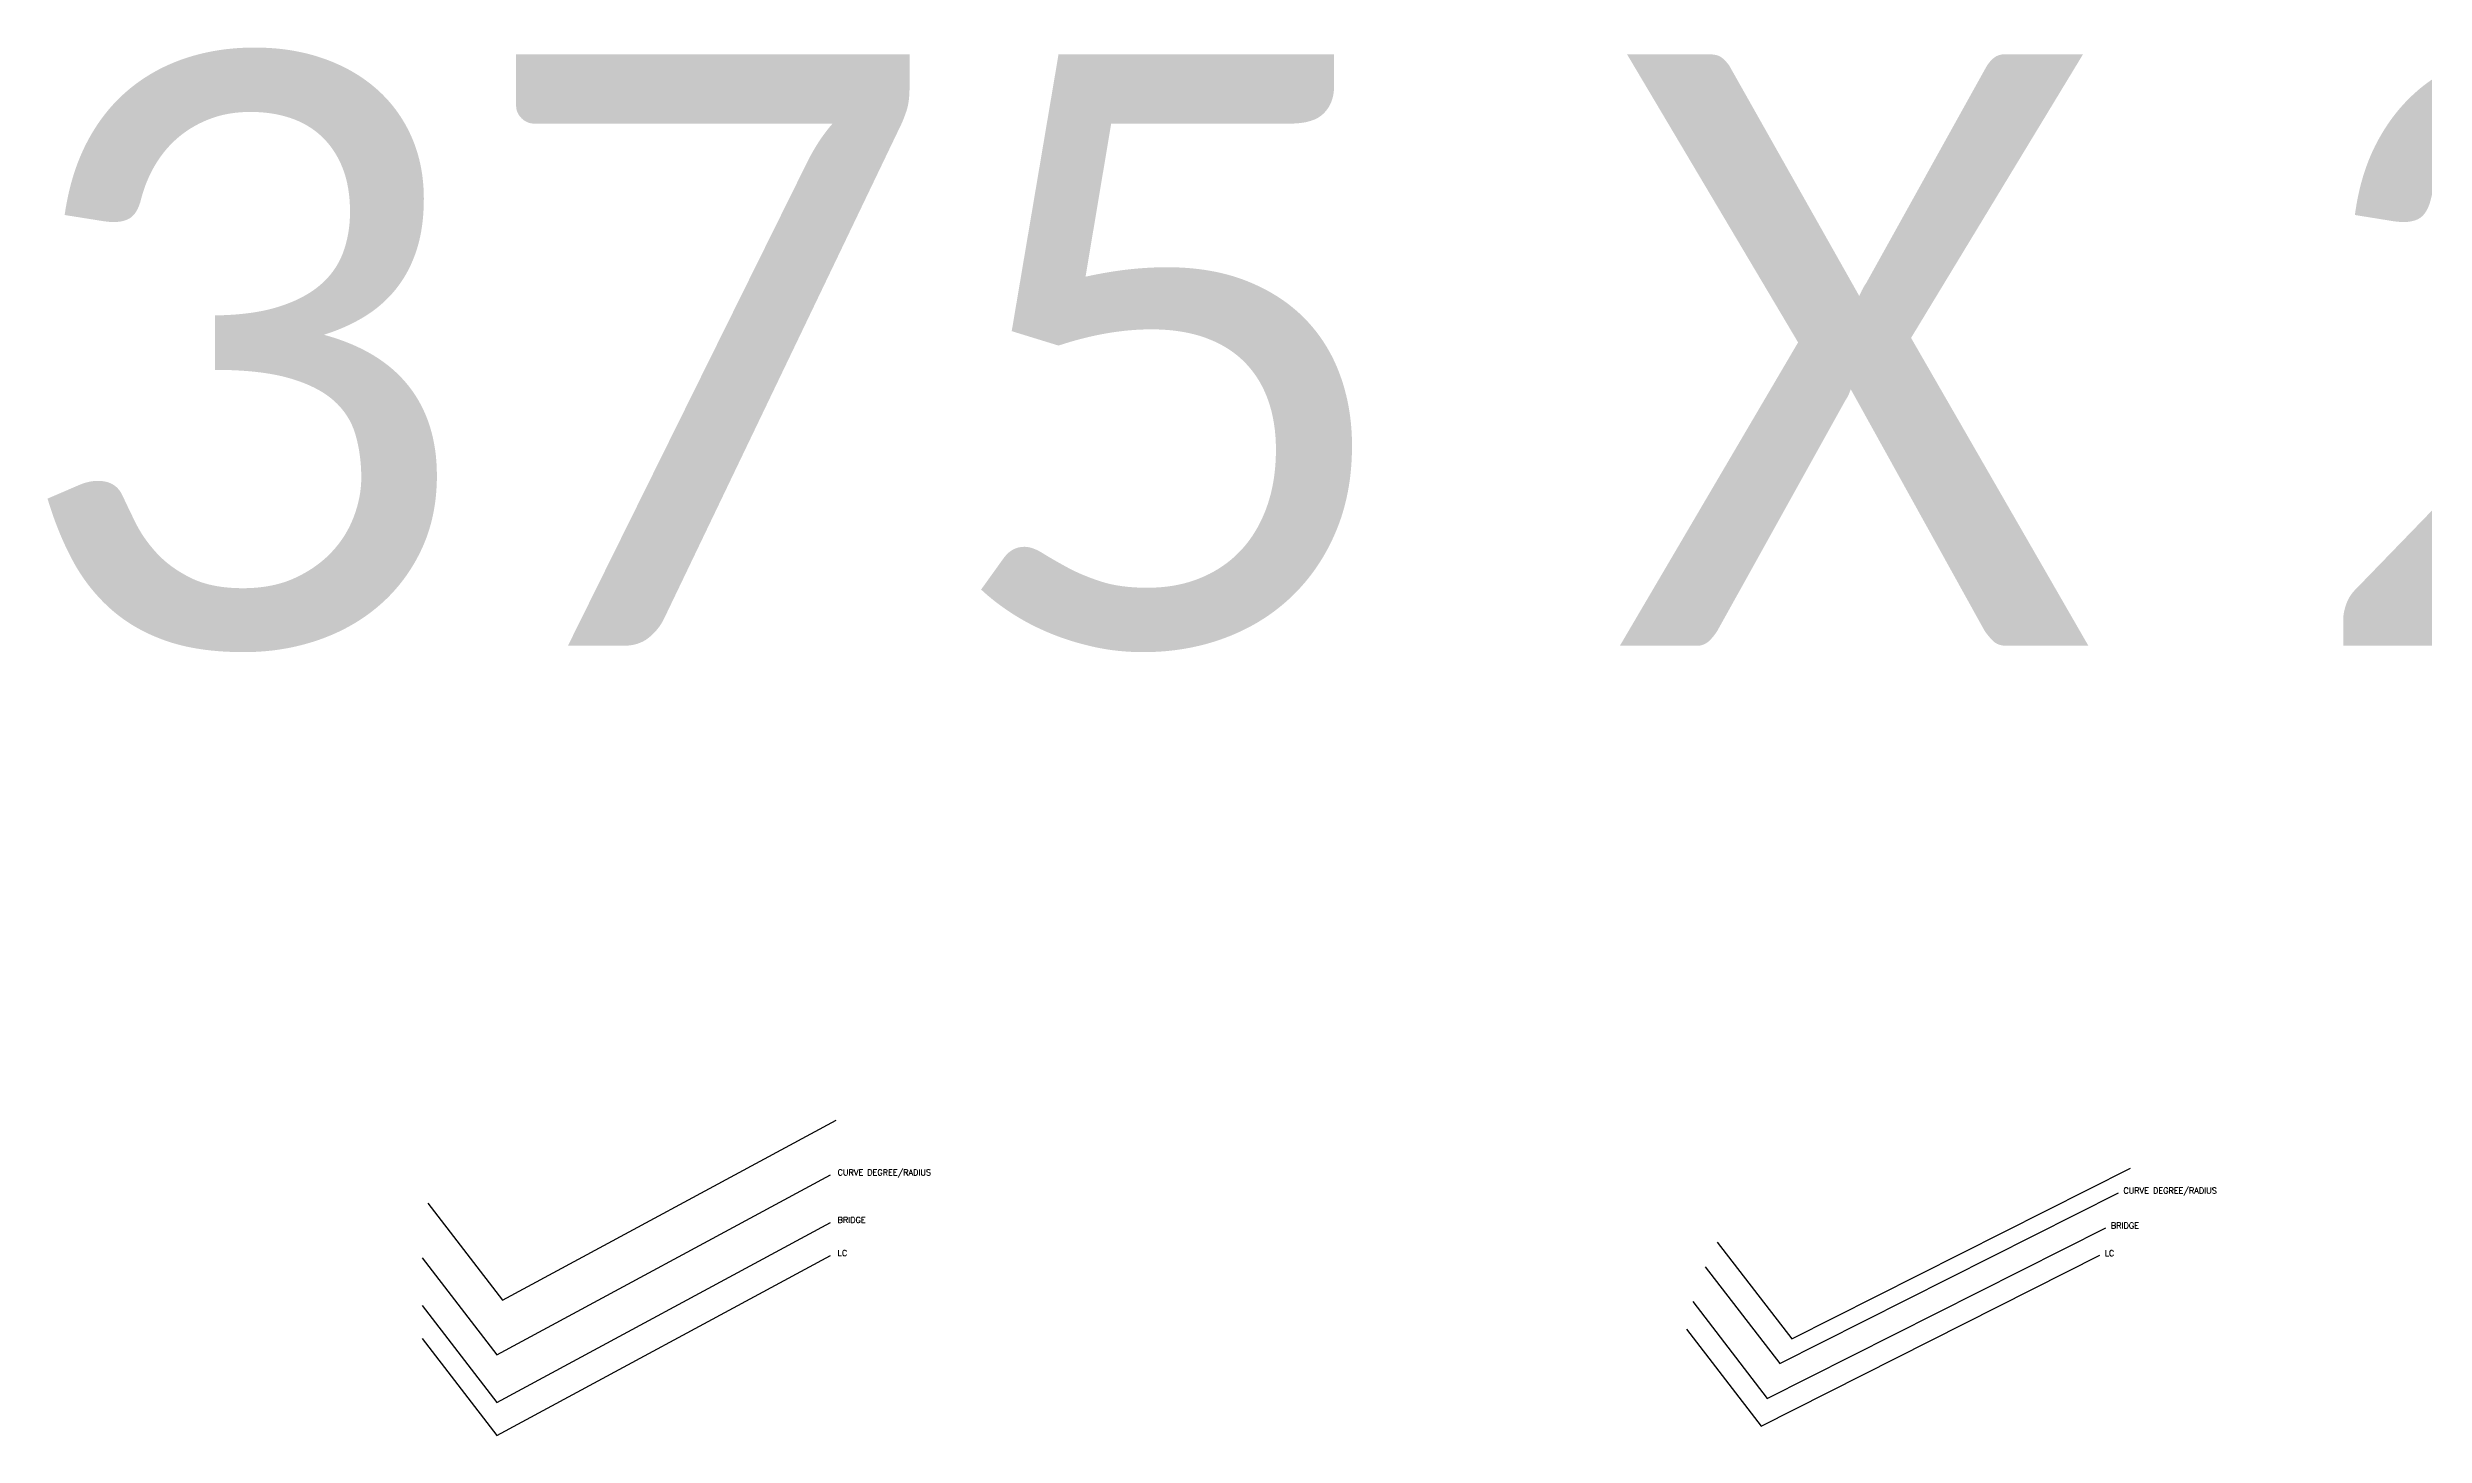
# Model space of a CAD drawing. Header units: feet. Extents: x 518 to 4809, y -2385 to -1535.
# Drawn here: x 1839 to 2644, y -2009 to -1539 of the extents above; entities that cross this region are included whole.
import ezdxf
from ezdxf.enums import TextEntityAlignment as Align

# ---------------------------------------------------------------- set-up
doc = ezdxf.new("R2010")
doc.units = ezdxf.units.FT
doc.header["$LTSCALE"] = 12
doc.header["$MEASUREMENT"] = 0
doc.layers.get('0').update_dxf_attribs({"linetype": 'CONTINUOUS'})
doc.styles.add('Legend', font='calibri.ttf')
doc.styles.add('RS', font='romans')

msp = doc.modelspace()

# ---------------------------------------------------------------- linework, layer by layer
at = {"color": 2}
for p, q in [((1992.85387, -1962.84548), (2105.87008, -1901.89903)), ((1990.94063, -1981.37269), (2103.95685, -1920.42625)), ((2429.41653, -1975.99098), (2544.05656, -1918.15675)), ((1967.61229, -1930.03893), (1992.85387, -1962.84548)), ((2425.33128, -1984.33012), (2539.97131, -1926.49589)), ((1990.94063, -1997.4675), (2103.95685, -1936.52105)), ((2421.10537, -1996.17182), (2535.74539, -1938.33759)), ((2404.17495, -1943.18444), (2429.41653, -1975.99098)), ((1965.69905, -1948.56615), (1990.94063, -1981.37269)), ((1990.94063, -2008.65659), (2103.95685, -1947.71015)), ((2400.0897, -1951.52358), (2425.33128, -1984.33012)), ((2418.99242, -2005.50138), (2533.63244, -1947.66714)), ((2395.86379, -1963.36528), (2421.10537, -1996.17182)), ((1965.69905, -1964.66095), (1990.94063, -1997.4675)), ((1965.69905, -1975.85004), (1990.94063, -2008.65659)), ((2393.75083, -1972.69483), (2418.99242, -2005.50138))]:
    msp.add_line(p, q, dxfattribs=at)

# ---------------------------------------------------------------- texts
at = {"style": 'Legend'}
msp.add_text('375 X 220', height=200.24478, dxfattribs=at).set_placement((2450.49687, -1641.15564), align=Align.MIDDLE)
at = {"style": 'RS'}
for s, p in [('CURVE DEGREE/RADIUS', (2106.34734, -1920.62145)), ('CURVE DEGREE/RADIUS', (2541.65273, -1926.77438)), ('BRIDGE', (2106.34734, -1936.71626)), ('BRIDGE', (2537.42682, -1938.61608)), ('LC', (2106.34734, -1947.90535)), ('LC', (2535.31386, -1947.94564))]:
    msp.add_text(s, height=2, dxfattribs=at).set_placement(p)

doc.saveas('drawing.dxf')
